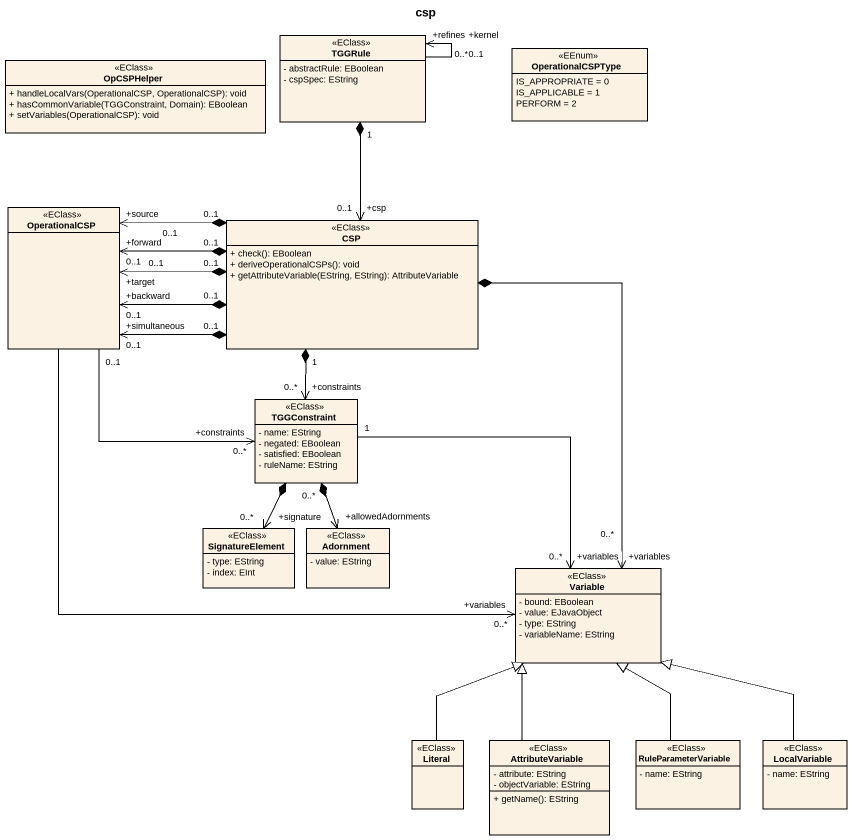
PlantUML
@startuml
title csp
hide circle
hide empty members
skinparam classAttributeIconSize 0
class TGGRule <<EClass>> {
  - abstractRule: EBoolean
  - cspSpec: EString
}
class OpCSPHelper <<EClass>> {
  + handleLocalVars(OperationalCSP, OperationalCSP): void
  + hasCommonVariable(TGGConstraint, Domain): EBoolean
  + setVariables(OperationalCSP): void
}
enum OperationalCSPType <<EEnum>> {
  IS_APPROPRIATE = 0
  IS_APPLICABLE = 1
  PERFORM = 2
}
class OperationalCSP <<EClass>>
class CSP <<EClass>> {
  + check(): EBoolean
  + deriveOperationalCSPs(): void
  + getAttributeVariable(EString, EString): AttributeVariable
}
class TGGConstraint <<EClass>> {
  - name: EString
  - negated: EBoolean
  - satisfied: EBoolean
  - ruleName: EString
}
class SignatureElement <<EClass>> {
  - type: EString
  - index: EInt
}
class Adornment <<EClass>> {
  - value: EString
}
class Variable <<EClass>> {
  - bound: EBoolean
  - value: EJavaObject
  - type: EString
  - variableName: EString
}
class Literal <<EClass>>
class AttributeVariable <<EClass>> {
  - attribute: EString
  - objectVariable: EString
  + getName(): EString
}
class RuleParameterVariable <<EClass>> {
  - name: EString
}
class LocalVariable <<EClass>> {
  - name: EString
}
TGGRule --> "+refines\n0..*" TGGRule
TGGRule --> "+kernel\n0..1" TGGRule
TGGRule "1" *--> "+csp\n0..1" CSP
OperationalCSP "0..1" --> "+constraints\n0..*" TGGConstraint
OperationalCSP --> "+variables\n0..*" Variable
CSP "0..1" *-left-> "+forward\n0..1" OperationalCSP
CSP "0..1" *-left-> "+simultaneous\n0..1" OperationalCSP
CSP "0..1" *-left-> "+backward\n0..1" OperationalCSP
CSP "0..1" *-left-> "+source\n0..1" OperationalCSP
CSP "0..1" *-left-> "+target\n0..1" OperationalCSP
CSP "1" *--> "+constraints\n0..*" TGGConstraint
CSP *--> "+variables\n0..*" Variable
TGGConstraint *--> "+signature\n0..*" SignatureElement
TGGConstraint *--> "+allowedAdornments\n0..*" Adornment
TGGConstraint "1" --> "+variables\n0..*" Variable
Literal -up-|> Variable
AttributeVariable -up-|> Variable
RuleParameterVariable -up-|> Variable
LocalVariable -up-|> Variable
@enduml
